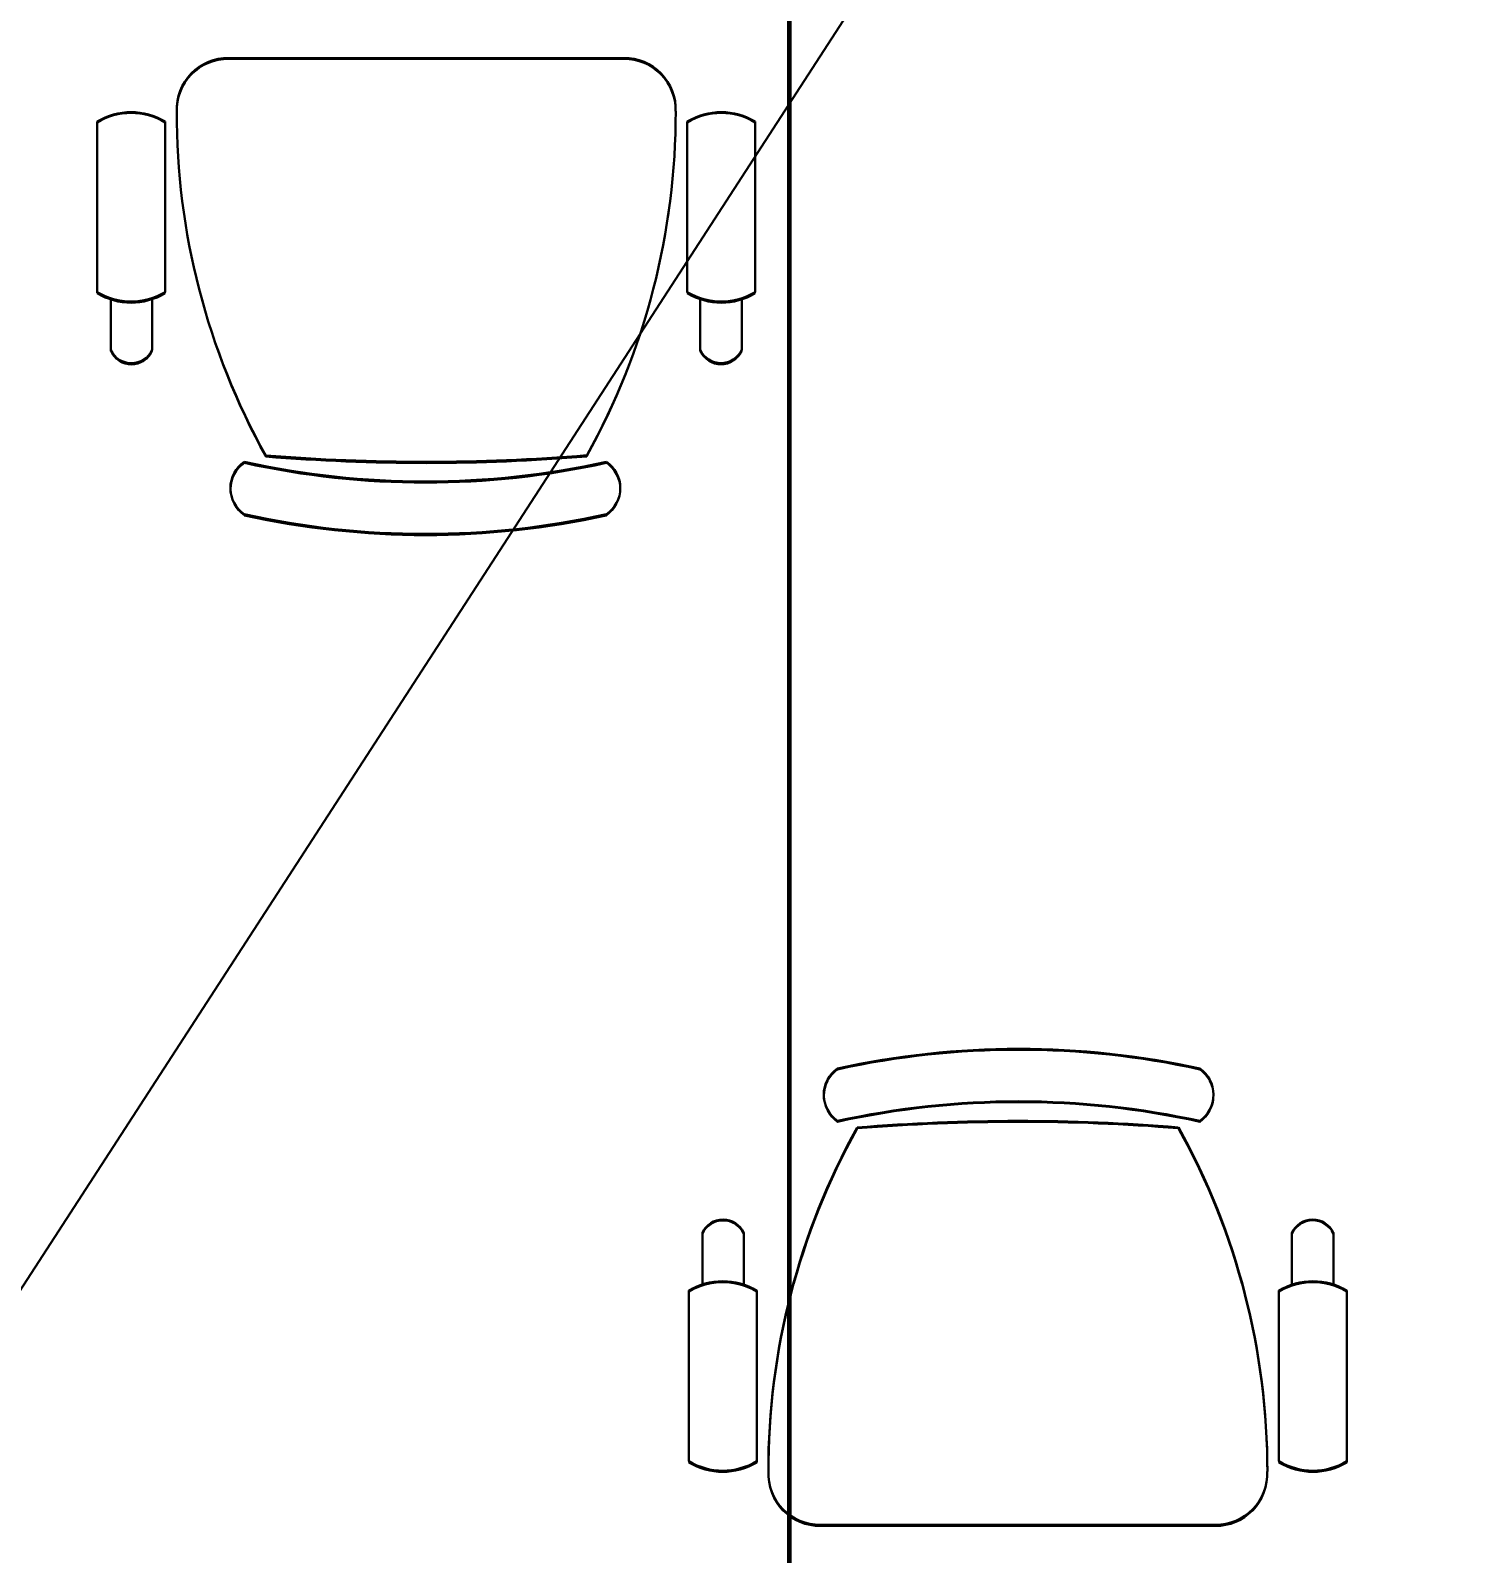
# Model space of a CAD drawing. Header units: millimetres. Extents: x -32 to 417638015, y -35 to 175284279.
# Drawn here: x 416312006 to 416313271, y 175235041 to 175236391 of the extents above; entities that cross this region are included whole.
import ezdxf
from ezdxf import colors
from ezdxf.entities.mleader import LeaderData, LeaderLine
from ezdxf.math import Vec2, Vec3

# ---------------------------------------------------------------- set-up
doc = ezdxf.new("R2010")
doc.units = ezdxf.units.MM
for name, color, linetype, lineweight in [('_ЭМ_В полу', 26, 'Кабель в трубе', 60), ('_ЭМ_ТХобщее_слой', 7, 'Continuous', 30), ('ШТРИХОВКА', 252, 'Continuous', 15)]:
    doc.layers.add(name, color=color, linetype=linetype, lineweight=lineweight)
doc.layers.add('_ЭМ_Надписи', color=7, linetype='Continuous')
doc.layers.add('ЭОМ_Лотки рабочие', color=5, linetype='Continuous')
doc.styles.add('ЭОМ', font='isocpeur.ttf', dxfattribs={"width": 0.85, "height": 250})
doc.linetypes.add('Кабель в трубе', pattern='A,8,[133,ltypeshp.shx,S=1,R=0,X=10,Y=1.3],-3,[130,ltypeshp.shx,S=1.5,R=-45,X=-1.5,Y=0],8', length=19)

# ---------------------------------------------------------------- blocks, each defined once
blk = doc.blocks.new('ТХ 1 этаж.')
at = {"color": 252, "linetype": 'Continuous', "true_color": 0x939598}
for p, q in [((55189.9, 3300), (54839.7, 3300)), ((54723.2, 3092.6), (54723.2, 3243.8)), ((54783.4, 3092.6), (54783.4, 3243.8)), ((55246.2, 3092.6), (55246.2, 3243.8)), ((55306.4, 3092.6), (55306.4, 3243.8)), ((54735.2, 3041.2), (54735.2, 3086.8)), ((54772, 3041.2), (54772, 3087)), ((55257.7, 3041.2), (55257.7, 3087)), ((55294.4, 3041.2), (55294.4, 3086.8)), ((55259.5, 2258.9), (55259.5, 2213.3)), ((55296.3, 2258.8), (55296.2, 2213.1)), ((55781.9, 2258.8), (55781.9, 2213.1)), ((55818.7, 2258.9), (55818.7, 2213.3)), ((55247.5, 2207.5), (55247.5, 2056.3)), ((55307.7, 2207.5), (55307.7, 2056.3)), ((55770.5, 2207.5), (55770.5, 2056.3)), ((55830.7, 2207.5), (55830.7, 2056.3)), ((55364, 2000), (55714.2, 2000))]:
    blk.add_line(p, q, dxfattribs=at)
for centre, radius, start, end in [((54839.1, 3254.6), 45.4, 89.2519, 182.1866), ((55190.5, 3254.6), 45.4, 357.8135, 90.7479), ((54753.3, 3193.7), 58.4, 58.951, 121.0488), ((55418.2, 3251.5), 624.5, 179.878, 209.1059), ((54611.4, 3251.6), 624.5, 330.9068, 0.1215), ((55276.3, 3193.7), 58.4, 58.951, 121.0488), ((54753.3, 3142.6), 58.4, 238.951, 301.0488), ((55276.3, 3142.6), 58.4, 238.951, 301.0488), ((54753.6, 3049.7), 20.2, 204.8955, 335.3354), ((55276, 3049.8), 20.2, 204.8955, 335.3354), ((55014.1, 4704), 1761.9, 265.3938, 274.6546), ((54869.5, 2918.9), 28.1, 124.2901, 235.7096), ((55014.1, 3672.2), 747.5, 257.602, 282.3978), ((55158.7, 2918.9), 28.1, 304.2915, 55.7083), ((55014.1, 3625.7), 747.5, 257.602, 282.3978), ((55539.8, 1674.3), 747.5, 77.602, 102.3978), ((55395.2, 2381.2), 28.1, 124.2915, 235.7083), ((55684.5, 2381.2), 28.1, 304.2901, 55.7096), ((55539.8, 1627.9), 747.5, 77.602, 102.3978), ((55942.5, 2048.5), 624.5, 150.9068, 180.1215), ((55539.8, 596), 1761.9, 85.3938, 94.6546), ((55135.7, 2048.5), 624.5, 359.878, 29.1059), ((55277.9, 2250.3), 20.2, 24.8955, 155.3354), ((55800.3, 2250.4), 20.2, 24.8955, 155.3354), ((55277.6, 2157.4), 58.4, 58.951, 121.0488), ((55800.6, 2157.4), 58.4, 58.951, 121.0488), ((55277.6, 2106.3), 58.4, 238.951, 301.0488), ((55800.6, 2106.3), 58.4, 238.951, 301.0488), ((55363.4, 2045.4), 45.4, 177.8135, 270.7479), ((55714.8, 2045.4), 45.4, 269.2519, 2.1866)]:
    blk.add_arc(centre, radius, start, end, dxfattribs=at)
blk = doc.blocks.new('1 этаж')
at = {"layer": 'ЭОМ_Лотки рабочие'}
blk.add_blockref('ТХ 1 этаж.', (-6856.492, 1554.379), dxfattribs=at)
blk = doc.blocks.new('_ЭМ_ТХ2_1этаж')
at = {"color": 252, "linetype": 'Continuous', "true_color": 0x939598}
for p, q in [((166337.8, -65893.5), (165987.6, -65893.5)), ((165871.1, -66100.9), (165871.1, -65949.8)), ((165931.3, -66100.9), (165931.3, -65949.8)), ((166394.1, -66100.9), (166394.1, -65949.8)), ((166454.3, -66100.9), (166454.3, -65949.8)), ((165883.1, -66152.3), (165883.1, -66106.7)), ((165919.9, -66152.3), (165919.9, -66106.6)), ((166405.5, -66152.3), (166405.6, -66106.6)), ((166442.3, -66152.3), (166442.3, -66106.7)), ((166407.4, -66934.6), (166407.4, -66980.2)), ((166444.1, -66934.7), (166444.1, -66980.4)), ((166929.8, -66934.7), (166929.8, -66980.4)), ((166966.6, -66934.6), (166966.6, -66980.3)), ((166395.4, -66986), (166395.4, -67137.2)), ((166455.6, -66986), (166455.6, -67137.2)), ((166918.4, -66986), (166918.4, -67137.2)), ((166978.6, -66986), (166978.6, -67137.2)), ((166511.9, -67193.5), (166862.1, -67193.5))]:
    blk.add_line(p, q, dxfattribs=at)
for centre, radius, start, end in [((165987, -65938.9), 45.4, 89.2519, 182.1866), ((166338.4, -65938.9), 45.4, 357.8135, 90.7479), ((165901.2, -65999.8), 58.4, 58.951, 121.0488), ((166566.1, -65942), 624.5, 179.878, 209.1059), ((165759.3, -65942), 624.5, 330.9068, 0.1215), ((166424.2, -65999.8), 58.4, 58.951, 121.0488), ((165901.2, -66050.9), 58.4, 238.951, 301.0488), ((166424.2, -66050.9), 58.4, 238.951, 301.0488), ((165901.5, -66143.8), 20.2, 204.8955, 335.3354), ((166423.9, -66143.7), 20.2, 204.8955, 335.3354), ((166017.3, -66274.6), 28.1, 124.2901, 235.7096), ((166162, -65521.3), 747.5, 257.602, 282.3978), ((166162, -64489.5), 1761.9, 265.3938, 274.6546), ((166306.6, -66274.6), 28.1, 304.2915, 55.7083), ((166162, -65567.8), 747.5, 257.602, 282.3978), ((166687.7, -67519.2), 747.5, 77.602, 102.3978), ((166543.1, -66812.3), 28.1, 124.2915, 235.7083), ((166832.3, -66812.3), 28.1, 304.2901, 55.7096), ((166687.7, -67565.7), 747.5, 77.602, 102.3978), ((166687.7, -68597.5), 1761.9, 85.3938, 94.6546), ((167090.4, -67145), 624.5, 150.9068, 180.1215), ((166283.6, -67145), 624.5, 359.878, 29.1059), ((166425.8, -66943.2), 20.2, 24.8955, 155.3354), ((166948.2, -66943.2), 20.2, 24.8955, 155.3354), ((166425.5, -67036.1), 58.4, 58.951, 121.0488), ((166948.5, -67036.1), 58.4, 58.951, 121.0488), ((166425.5, -67087.2), 58.4, 238.951, 301.0488), ((166511.3, -67148.1), 45.4, 177.8135, 270.7479), ((166862.7, -67148.1), 45.4, 269.2519, 2.1866), ((166948.5, -67087.2), 58.4, 238.951, 301.0488)]:
    blk.add_arc(centre, radius, start, end, dxfattribs=at)

msp = doc.modelspace()

# ---------------------------------------------------------------- linework, layer by layer
at = {"layer": '_ЭМ_В полу', "ltscale": 25}
msp.add_lwpolyline([(416312678.2, 175234813.9), (416312678.2, 175238914.3)], dxfattribs=at)

# ---------------------------------------------------------------- block references
at = {"layer": '_ЭМ_ТХобщее_слой', "lineweight": 50}
msp.add_blockref('_ЭМ_ТХ2_1этаж', (416146193.7, 175302259.6), dxfattribs=at)
at = {"layer": 'ШТРИХОВКА'}
msp.add_blockref('1 этаж', (416264198.1, 175231510.7), dxfattribs=at)

# ---------------------------------------------------------------- leaders
at = {"layer": '_ЭМ_Надписи', "color": 7, "ltscale": 5}
ml = msp.add_multileader_mtext('Standard', dxfattribs=at)
ml.set_content('{\\fGOST Common|b0|i0|c204|p34;\\W0.9;\\C256;1ЩРС-2\\fISOCPEUR|b0|i0|c204|p34;\\W0.85; Гр.8\\P\\pxql;Ноутбук\\P\\fGOST Common|b0|i0|c0|p34;\\W0.9;h=\\fGOST Common|b0|i0|c204|p34;1\\fGOST Common|b0|i0|c0|p34;.\\fGOST Common|b0|i0|c204|p34;8м}', color=1, style='ЭОМ')
ml.set_leader_properties()
ml.build(insert=Vec2(0, 0))
ml.multileader.update_dxf_attribs({"text_left_attachment_type": 6, "text_right_attachment_type": 6, "dogleg_length": 0, "arrow_head_size": 200})
ctx = ml.context
ctx.base_point, ctx.char_height, ctx.arrow_head_size, ctx.landing_gap_size, ctx.plane_origin = Vec3(416315106.5, 175235902.4, -64.3), 250, 200, 0, Vec3(416293670.4, 175247712.7, -64.3)
ctx.left_attachment, ctx.right_attachment = 6, 6
notes = []
notes.append((ctx, [(0, (1, 1, 0), (416315106.5, 175235902.4, -64.3), (1, 0), 0, [(1, [(416312850.3, 175234665.6, -64.3), (416311582.1, 175234634.4, -64.3), (416312977.9, 175236788, -64.3)], 0, [])])]))
ctx.mtext.insert, ctx.mtext.width, ctx.mtext.defined_height, ctx.mtext.flow_direction = Vec3(416315106.5, 175236202.4, -64.3), 2073.809, 545.6, 5
for ctx, leaders in notes:
    for number, flags, end, landing, length, lines in leaders:
        leader = LeaderData()
        leader.index, (leader.has_last_leader_line, leader.has_dogleg_vector, leader.attachment_direction) = number, flags
        leader.last_leader_point, leader.dogleg_vector, leader.dogleg_length = Vec3(end), Vec3(landing), length
        for number, points, colour, breaks in lines:
            line = LeaderLine()
            line.index, line.vertices, line.color, line.breaks = number, Vec3.list(points), colors.encode_raw_color(colour), breaks
            leader.lines.append(line)
        ctx.leaders.append(leader)

doc.saveas('drawing.dxf')
